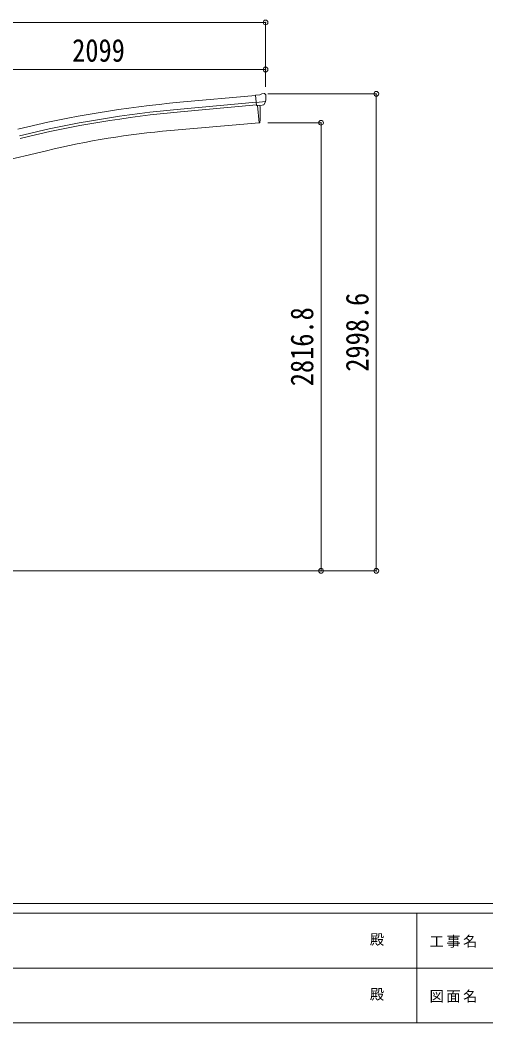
# Model space of a CAD drawing. Units: millimetres at full size, sheet at 1:30. Extents: x -8385 to 8479, y -5853 to 5787.
# Drawn here: x -2895 to 31, y -5853 to 452 of the extents above; entities that cross this region are included whole.
import ezdxf
from ezdxf.enums import TextEntityAlignment as Align

# ---------------------------------------------------------------- set-up
doc = ezdxf.new("R2010")
doc.units = ezdxf.units.MM
doc.header["$LTSCALE"] = 30
doc.header["$PDMODE"] = 32
doc.header["$PDSIZE"] = 30
for name, color, linetype, lineweight in [('0-0_0', 7, 'Continuous', 9), ('0-1_本体', 4, 'Continuous', 9), ('0-2_部品', 7, 'Continuous', 9), ('0-A_寸法', 6, 'Continuous', 9), ('F-0_240', 7, 'Continuous', 9)]:
    doc.layers.add(name, color=color, linetype=linetype, lineweight=lineweight)
doc.styles.add('ＭＳ ゴシック', font='')
doc.styles.get('ＭＳ ゴシック').set_extended_font_data('MS Gothic')

msp = doc.modelspace()

# ---------------------------------------------------------------- linework, layer by layer
at = {"layer": '0-0_0'}
msp.add_line((-3318.13, -3010.5), (-1308.78, -3010.5), dxfattribs=at)
at = {"layer": '0-1_本体'}
for p, q in [((-1415.29, -22.14), (-1892.23, -65.19)), ((-1411.59, -64.98), (-1888.37, -107.97)), ((-1410.06, -81.96), (-1886.84, -124.95)), ((-1402.75, -84.57), (-1393.21, -193.71)), ((-1393.21, -193.71), (-1951.08, -242.51)), ((-3318.13, -510.62), (-2729.34, -369.26))]:
    msp.add_line(p, q, dxfattribs=at)
msp.add_lwpolyline([(-1402.75, -84.57), (-1393.21, -193.71), (-1390.66, -193.39)], dxfattribs=at)
for centre, radius, start, end in [((-1267.63, -6991.64), 6954.55, 95.15276, 103.65276), ((-1267.63, -6991.64), 6911.6, 95.15276, 103.65276), ((-1267.63, -6991.64), 6894.55, 95.15276, 103.65276), ((-2086.12, -138.89), 700, 355.76043, 4.54658), ((-1487.4, -5542.32), 5320.05, 95, 103.5), ((-1391.03, -190.42), 3, 277, 355.76043)]:
    msp.add_arc(centre, radius, start, end, dxfattribs=at)
at = {"layer": '0-2_部品'}
for p, q in [((-1388.87, -18.2), (-1415.43, -20.52)), ((-1409.77, -85.18), (-1415.43, -20.52)), ((-1352.57, -60.49), (-1411.48, -65.64)), ((-1388.87, -18.2), (-1377.15, -11.43)), ((-1362.24, -9.85), (-1375.91, -11.04)), ((-1363.82, -79.97), (-1352.89, -61.04)), ((-1353.11, -15.6), (-1358.59, -11)), ((-1352.04, -17.64), (-1351.93, -18.98)), ((-1399.81, -84.31), (-1409.77, -85.18)), ((-1366.21, -81.37), (-1373.91, -82.05))]:
    msp.add_line(p, q, dxfattribs=at)
for points in [[(-1352.49, -59.86), (-1352.78, -60.84), (-1352.89, -61.04)], [(-1399.81, -84.31), (-1399.54, -84.38), (-1374.17, -82.16), (-1373.91, -82.05)]]:
    msp.add_lwpolyline(points, dxfattribs=at)
for centre, radius, start, end in [((-1375.65, -14.03), 3, 95, 120), ((-1361.81, -14.83), 5, 50.00648, 94.99352), ((-1553.55, -36.62), 202.4, 353.4085, 5)]:
    msp.add_arc(centre, radius, start, end, dxfattribs=at)
for centre, major_axis, ratio, start_param, end_param in [((-1347.72, -13.59), (-15.35, 3.44), 0.101033, 5.9751426, 5.9753737), ((-1355.04, -17.9), (2.71, -1.31), 0.997474, 0.5366567, 1.3225652), ((-1366.48, -78.38), (1.62, -2.54), 0.997631, 5.8041905, 5.8929484), ((-1366.54, -78.27), (-3.5, 2.17), 0.650902, 2.1145521, 2.1873627), ((-1366.42, -78.47), (1.62, -2.54), 0.997631, 5.965759, 6.7621801)]:
    msp.add_ellipse(centre, major_axis=major_axis, ratio=ratio, start_param=start_param, end_param=end_param, dxfattribs=at)
at = {"layer": '0-A_寸法'}
for p, q in [((-5567.13, 437.01), (-1353.13, 437.01)), ((-1353.13, 437.01), (-1353.13, 141.34)), ((-1353.13, 141.34), (-3452.13, 141.34)), ((-1353.13, 141.34), (-1353.13, 31.67)), ((-657.53, -11.94), (-1338.95, -11.94)), ((-657.53, -3010.5), (-657.53, -11.94)), ((-1004.64, -193.71), (-1338.95, -193.71)), ((-1004.64, -3010.5), (-1004.64, -193.71)), ((-1004.64, -3010.5), (-1338.95, -3010.5)), ((-657.53, -3010.5), (-1308.78, -3010.5))]:
    msp.add_line(p, q, dxfattribs=at)
for p in [(-1353.13, 437.01), (-1353.13, 141.34), (-657.53, -11.94), (-1004.64, -193.71), (-1004.64, -3010.5), (-657.53, -3010.5)]:
    msp.add_point(p, dxfattribs=at)
at = {"layer": 'F-0_240', "color": 5}
for p, q in [((-8385.45, -5102.66), (8054.55, -5102.66)), ((-8385.45, -5162.66), (5387.79, -5162.66)), ((-402.21, -5162.66), (-402.21, -5852.66)), ((-3402.21, -5507.66), (2747.79, -5507.66)), ((-8385.45, -5852.66), (8054.55, -5852.66))]:
    msp.add_line(p, q, dxfattribs=at)

# ---------------------------------------------------------------- texts
at = {"layer": '0-A_寸法', "color": 7, "style": 'ＭＳ ゴシック', "width": 0.85}
msp.add_text('2099', height=143, dxfattribs=at).set_placement((-2567.63, 147.34), align=Align.BOTTOM_LEFT)
for s, p in [('2998.6', (-663.53, -1758.72)), ('2816.8', (-1010.64, -1849.6))]:
    msp.add_text(s, height=143, rotation=90, dxfattribs=at).set_placement(p, align=Align.BOTTOM_LEFT)
at = {"layer": 'F-0_240', "style": 'ＭＳ ゴシック'}
for p in [(-697.92, -5380.16), (-697.92, -5725.16)]:
    msp.add_text('殿', height=65.98, dxfattribs=at).set_placement(p, align=Align.BOTTOM_LEFT)
at = {"layer": 'F-0_240', "char_height": 65.98, "attachment_point": 7, "style": 'ＭＳ ゴシック'}
for s, insert in [('\\T1.17;工事名', (-323.11, -5380.16)), ('\\T1.17;図面名', (-323.11, -5725.16))]:
    msp.add_mtext(s, dxfattribs=dict(at, insert=insert))

doc.saveas('drawing.dxf')
